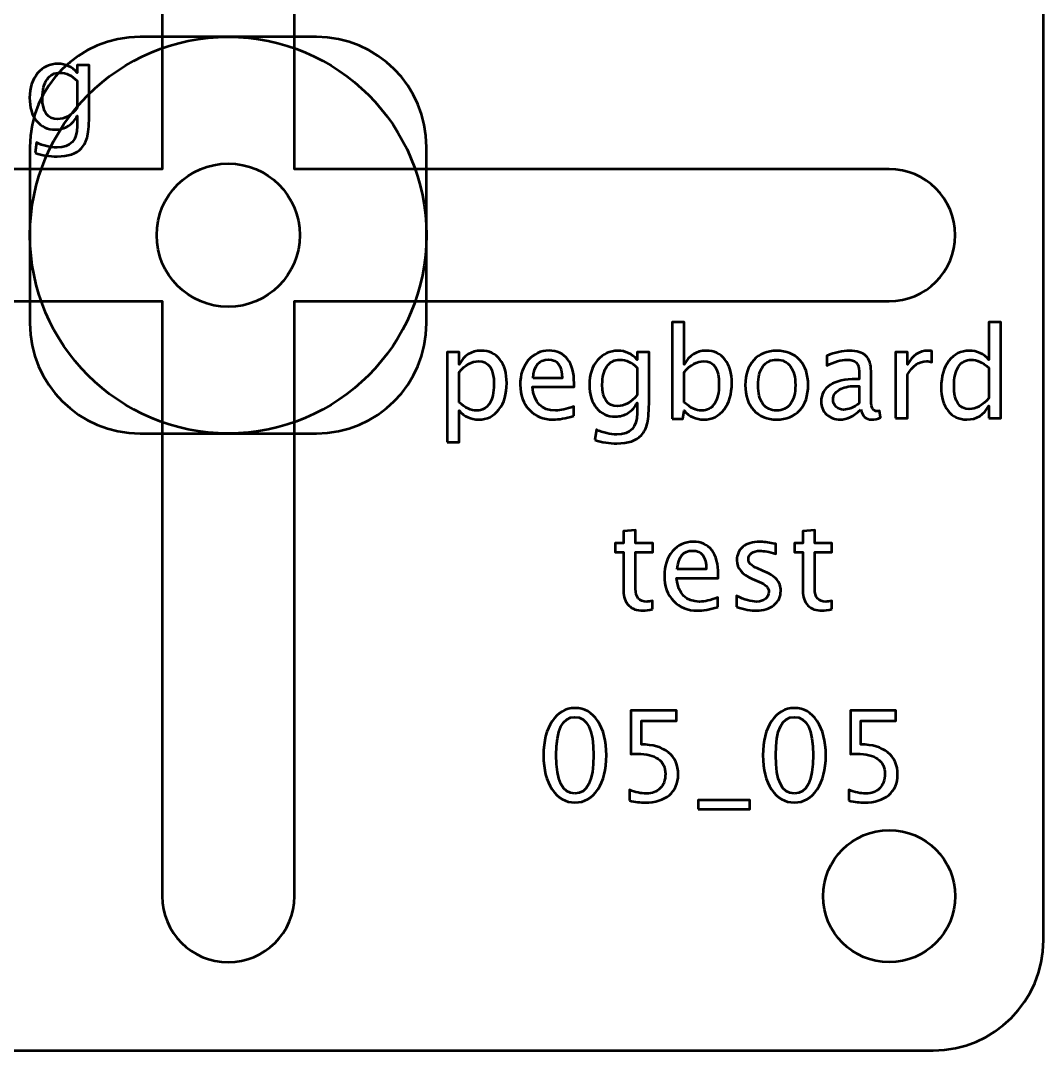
# Model space of a CAD drawing. Header units: centimetres. Extents: x -142 to 94, y -75 to 149.
# Drawn here: x -0.943 to 3.7, y 75.8 to 80.474 of the extents above; entities that cross this region are included whole.
import ezdxf

# ---------------------------------------------------------------- set-up
doc = ezdxf.new("R2010")
doc.units = ezdxf.units.CM
doc.header["$MEASUREMENT"] = 0
doc.layers.add('Layer 1', color=7, linetype='Continuous')

msp = doc.modelspace()

# ---------------------------------------------------------------- linework, layer by layer
at = {"layer": 'Layer 1', "color": 4, "lineweight": 53}
for centre, major_axis in [((0.00003, 79.49999), (0, 0.90001)), ((0.00003, 79.49999), (0, 0.90001)), ((0.00002, 79.5), (0, 0.325))]:
    msp.add_ellipse(centre, major_axis=major_axis, ratio=1, dxfattribs=at)
at = {"layer": 'Layer 1', "lineweight": 53}
msp.add_ellipse((3.00001, 76.49999), major_axis=(0, 0.30001), ratio=1, dxfattribs=at)
for points, knots in [([(-3.7, 76.3), (-3.7, 76.3), (-3.7, 82.7), (-3.7, 82.7), (-3.7, 82.7), (-3.7, 82.97614), (-3.47614, 83.2), (-3.2, 83.2), (-3.2, 83.2), (-3.2, 83.2), (3.2, 83.2), (3.2, 83.2), (3.2, 83.2), (3.47614, 83.2), (3.7, 82.97614), (3.7, 82.7), (3.7, 82.7), (3.7, 82.7), (3.7, 76.3), (3.7, 76.3), (3.7, 76.3), (3.7, 76.02386), (3.47614, 75.8), (3.2, 75.8), (3.2, 75.8), (3.2, 75.8), (-3.2, 75.8), (-3.2, 75.8), (-3.2, 75.8), (-3.47614, 75.8), (-3.7, 76.02386), (-3.7, 76.3)], [0, 0, 0, 0, 0.1111111, 0.1111111, 0.1111111, 0.1111111, 0.2222222, 0.2222222, 0.2222222, 0.2222222, 0.3333333, 0.3333333, 0.3333333, 0.3333333, 0.4444444, 0.4444444, 0.4444444, 0.4444444, 0.5555556, 0.5555556, 0.5555556, 0.5555556, 0.6666667, 0.6666667, 0.6666667, 0.6666667, 0.7777778, 0.7777778, 0.7777778, 0.7777778, 1, 1, 1, 1]), ([(-0.3, 76.5), (-0.3, 76.5), (-0.3, 79.2), (-0.3, 79.2), (-0.3, 79.2), (-0.3, 79.2), (-3, 79.2), (-3, 79.2), (-3, 79.2), (-3.16569, 79.2), (-3.3, 79.33431), (-3.3, 79.5), (-3.3, 79.5), (-3.3, 79.66569), (-3.16569, 79.8), (-3, 79.8), (-3, 79.8), (-3, 79.8), (-0.3, 79.8), (-0.3, 79.8), (-0.3, 79.8), (-0.3, 79.8), (-0.3, 82.5), (-0.3, 82.5), (-0.3, 82.5), (-0.3, 82.66569), (-0.16569, 82.8), (0, 82.8), (0, 82.8), (0.16569, 82.8), (0.3, 82.66569), (0.3, 82.5), (0.3, 82.5), (0.3, 82.5), (0.3, 79.8), (0.3, 79.8), (0.3, 79.8), (0.3, 79.8), (3, 79.8), (3, 79.8), (3, 79.8), (3.16569, 79.8), (3.3, 79.66569), (3.3, 79.5), (3.3, 79.5), (3.3, 79.33431), (3.16569, 79.2), (3, 79.2), (3, 79.2), (3, 79.2), (0.3, 79.2), (0.3, 79.2), (0.3, 79.2), (0.3, 79.2), (0.3, 76.5), (0.3, 76.5), (0.3, 76.5), (0.3, 76.33431), (0.16569, 76.2), (0, 76.2), (0, 76.2), (-0.16569, 76.2), (-0.3, 76.33431), (-0.3, 76.5)], [0, 0, 0, 0, 0.0588235, 0.0588235, 0.0588235, 0.0588235, 0.1176471, 0.1176471, 0.1176471, 0.1176471, 0.1764706, 0.1764706, 0.1764706, 0.1764706, 0.2352941, 0.2352941, 0.2352941, 0.2352941, 0.2941176, 0.2941176, 0.2941176, 0.2941176, 0.3529412, 0.3529412, 0.3529412, 0.3529412, 0.4117647, 0.4117647, 0.4117647, 0.4117647, 0.4705882, 0.4705882, 0.4705882, 0.4705882, 0.5294118, 0.5294118, 0.5294118, 0.5294118, 0.5882353, 0.5882353, 0.5882353, 0.5882353, 0.6470588, 0.6470588, 0.6470588, 0.6470588, 0.7058824, 0.7058824, 0.7058824, 0.7058824, 0.7647059, 0.7647059, 0.7647059, 0.7647059, 0.8235294, 0.8235294, 0.8235294, 0.8235294, 0.8823529, 0.8823529, 0.8823529, 0.8823529, 1, 1, 1, 1]), ([(-0.9, 79.1), (-0.9, 79.1), (-0.9, 79.9), (-0.9, 79.9), (-0.9, 79.9), (-0.9, 80.17614), (-0.67614, 80.4), (-0.4, 80.4), (-0.4, 80.4), (-0.4, 80.4), (0.4, 80.4), (0.4, 80.4), (0.4, 80.4), (0.67614, 80.4), (0.9, 80.17614), (0.9, 79.9), (0.9, 79.9), (0.9, 79.9), (0.9, 79.1), (0.9, 79.1), (0.9, 79.1), (0.9, 78.82386), (0.67614, 78.6), (0.4, 78.6), (0.4, 78.6), (0.4, 78.6), (-0.4, 78.6), (-0.4, 78.6), (-0.4, 78.6), (-0.67614, 78.6), (-0.9, 78.82386), (-0.9, 79.1)], [0, 0, 0, 0, 0.1111111, 0.1111111, 0.1111111, 0.1111111, 0.2222222, 0.2222222, 0.2222222, 0.2222222, 0.3333333, 0.3333333, 0.3333333, 0.3333333, 0.4444444, 0.4444444, 0.4444444, 0.4444444, 0.5555556, 0.5555556, 0.5555556, 0.5555556, 0.6666667, 0.6666667, 0.6666667, 0.6666667, 0.7777778, 0.7777778, 0.7777778, 0.7777778, 1, 1, 1, 1])]:
    msp.add_open_spline(points, degree=3, knots=knots, dxfattribs=at)
at = {"layer": 'Layer 1', "color": 5, "lineweight": 53}
for points, knots in [([(-0.87699, 79.87329), (-0.87699, 79.87329), (-0.8706, 79.92014), (-0.8706, 79.92014), (-0.8706, 79.92014), (-0.83918, 79.90546), (-0.80804, 79.89812), (-0.77728, 79.89812), (-0.77728, 79.89812), (-0.71622, 79.89812), (-0.68565, 79.93049), (-0.68565, 79.99511), (-0.68565, 79.99511), (-0.68565, 79.99511), (-0.68565, 80.04215), (-0.68565, 80.04215), (-0.68565, 80.04215), (-0.69506, 80.0223), (-0.70842, 80.00697), (-0.72582, 79.99596), (-0.72582, 79.99596), (-0.74322, 79.98495), (-0.7626, 79.9794), (-0.78396, 79.9794), (-0.78396, 79.9794), (-0.82017, 79.9794), (-0.84887, 79.99239), (-0.87003, 80.01835), (-0.87003, 80.01835), (-0.8912, 80.04431), (-0.90183, 80.0795), (-0.90183, 80.1239), (-0.90183, 80.1239), (-0.90183, 80.16934), (-0.88979, 80.2064), (-0.86571, 80.23509), (-0.86571, 80.23509), (-0.84153, 80.26369), (-0.81039, 80.27799), (-0.7721, 80.27799), (-0.7721, 80.27799), (-0.73861, 80.27799), (-0.70973, 80.26445), (-0.68565, 80.23726), (-0.68565, 80.23726), (-0.68565, 80.23726), (-0.68565, 80.27178), (-0.68565, 80.27178), (-0.68565, 80.27178), (-0.68565, 80.27178), (-0.63146, 80.27178), (-0.63146, 80.27178), (-0.63146, 80.27178), (-0.63146, 80.27178), (-0.63146, 80.05429), (-0.63146, 80.05429), (-0.63146, 80.05429), (-0.63146, 80.00753), (-0.63391, 79.97291), (-0.6388, 79.95043), (-0.6388, 79.95043), (-0.6436, 79.92795), (-0.65282, 79.90951), (-0.66618, 79.89521), (-0.66618, 79.89521), (-0.68988, 79.87009), (-0.72695, 79.85748), (-0.77728, 79.85748), (-0.77728, 79.85748), (-0.8118, 79.85748), (-0.84501, 79.86275), (-0.87699, 79.87329)], [0, 0, 0, 0, 0.0526316, 0.0526316, 0.0526316, 0.0526316, 0.1052632, 0.1052632, 0.1052632, 0.1052632, 0.1578947, 0.1578947, 0.1578947, 0.1578947, 0.2105263, 0.2105263, 0.2105263, 0.2105263, 0.2631579, 0.2631579, 0.2631579, 0.2631579, 0.3157895, 0.3157895, 0.3157895, 0.3157895, 0.3684211, 0.3684211, 0.3684211, 0.3684211, 0.4210526, 0.4210526, 0.4210526, 0.4210526, 0.4736842, 0.4736842, 0.4736842, 0.4736842, 0.5263158, 0.5263158, 0.5263158, 0.5263158, 0.5789474, 0.5789474, 0.5789474, 0.5789474, 0.6315789, 0.6315789, 0.6315789, 0.6315789, 0.6842105, 0.6842105, 0.6842105, 0.6842105, 0.7368421, 0.7368421, 0.7368421, 0.7368421, 0.7894737, 0.7894737, 0.7894737, 0.7894737, 0.8421053, 0.8421053, 0.8421053, 0.8421053, 0.8947368, 0.8947368, 0.8947368, 0.8947368, 1, 1, 1, 1]), ([(-0.68565, 80.07611), (-0.68565, 80.07611), (-0.68565, 80.20019), (-0.68565, 80.20019), (-0.68565, 80.20019), (-0.70954, 80.22493), (-0.7356, 80.23735), (-0.76373, 80.23735), (-0.76373, 80.23735), (-0.78875, 80.23735), (-0.80832, 80.22738), (-0.82243, 80.20734), (-0.82243, 80.20734), (-0.83664, 80.1874), (-0.84369, 80.15965), (-0.84369, 80.12428), (-0.84369, 80.12428), (-0.84369, 80.05927), (-0.82064, 80.02682), (-0.77445, 80.02682), (-0.77445, 80.02682), (-0.74303, 80.02682), (-0.7134, 80.04328), (-0.68565, 80.07611)], [0, 0, 0, 0, 0.1428571, 0.1428571, 0.1428571, 0.1428571, 0.2857143, 0.2857143, 0.2857143, 0.2857143, 0.4285714, 0.4285714, 0.4285714, 0.4285714, 0.5714286, 0.5714286, 0.5714286, 0.5714286, 0.7142857, 0.7142857, 0.7142857, 0.7142857, 1, 1, 1, 1]), ([(2.0152, 78.66669), (2.0152, 78.66669), (2.0152, 79.10526), (2.0152, 79.10526), (2.0152, 79.10526), (2.0152, 79.10526), (2.06938, 79.10526), (2.06938, 79.10526), (2.06938, 79.10526), (2.06938, 79.10526), (2.06938, 78.9127), (2.06938, 78.9127), (2.06938, 78.9127), (2.09158, 78.95456), (2.12498, 78.97544), (2.16948, 78.97544), (2.16948, 78.97544), (2.20551, 78.97544), (2.23382, 78.96237), (2.25452, 78.93612), (2.25452, 78.93612), (2.27521, 78.90987), (2.28556, 78.87403), (2.28556, 78.82859), (2.28556, 78.82859), (2.28556, 78.77911), (2.2738, 78.73913), (2.25038, 78.70884), (2.25038, 78.70884), (2.22696, 78.67845), (2.1961, 78.66331), (2.15791, 78.66331), (2.15791, 78.66331), (2.12244, 78.66331), (2.0929, 78.67685), (2.06938, 78.70404), (2.06938, 78.70404), (2.06938, 78.70404), (2.0628, 78.66669), (2.0628, 78.66669), (2.0628, 78.66669), (2.0628, 78.66669), (2.0152, 78.66669), (2.0152, 78.66669)], [0, 0, 0, 0, 0.0833333, 0.0833333, 0.0833333, 0.0833333, 0.1666667, 0.1666667, 0.1666667, 0.1666667, 0.25, 0.25, 0.25, 0.25, 0.3333333, 0.3333333, 0.3333333, 0.3333333, 0.4166667, 0.4166667, 0.4166667, 0.4166667, 0.5, 0.5, 0.5, 0.5, 0.5833333, 0.5833333, 0.5833333, 0.5833333, 0.6666667, 0.6666667, 0.6666667, 0.6666667, 0.75, 0.75, 0.75, 0.75, 0.8333333, 0.8333333, 0.8333333, 0.8333333, 1, 1, 1, 1]), ([(3.45225, 78.67008), (3.45225, 78.67008), (3.45225, 78.72624), (3.45225, 78.72624), (3.45225, 78.72624), (3.43014, 78.68429), (3.39684, 78.66331), (3.35234, 78.66331), (3.35234, 78.66331), (3.31622, 78.66331), (3.28781, 78.67638), (3.26711, 78.70263), (3.26711, 78.70263), (3.24642, 78.72888), (3.23607, 78.76472), (3.23607, 78.81016), (3.23607, 78.81016), (3.23607, 78.85983), (3.24783, 78.89981), (3.27125, 78.9301), (3.27125, 78.9301), (3.29477, 78.9603), (3.32563, 78.97544), (3.36392, 78.97544), (3.36392, 78.97544), (3.39938, 78.97544), (3.42892, 78.9619), (3.45225, 78.93471), (3.45225, 78.93471), (3.45225, 78.93471), (3.45225, 79.10526), (3.45225, 79.10526), (3.45225, 79.10526), (3.45225, 79.10526), (3.50644, 79.10526), (3.50644, 79.10526), (3.50644, 79.10526), (3.50644, 79.10526), (3.50644, 78.67008), (3.50644, 78.67008), (3.50644, 78.67008), (3.50644, 78.67008), (3.45225, 78.67008), (3.45225, 78.67008)], [0, 0, 0, 0, 0.0833333, 0.0833333, 0.0833333, 0.0833333, 0.1666667, 0.1666667, 0.1666667, 0.1666667, 0.25, 0.25, 0.25, 0.25, 0.3333333, 0.3333333, 0.3333333, 0.3333333, 0.4166667, 0.4166667, 0.4166667, 0.4166667, 0.5, 0.5, 0.5, 0.5, 0.5833333, 0.5833333, 0.5833333, 0.5833333, 0.6666667, 0.6666667, 0.6666667, 0.6666667, 0.75, 0.75, 0.75, 0.75, 0.8333333, 0.8333333, 0.8333333, 0.8333333, 1, 1, 1, 1]), ([(0.99356, 78.56114), (0.99356, 78.56114), (0.99356, 78.96923), (0.99356, 78.96923), (0.99356, 78.96923), (0.99356, 78.96923), (1.04774, 78.96923), (1.04774, 78.96923), (1.04774, 78.96923), (1.04774, 78.96923), (1.04774, 78.9127), (1.04774, 78.9127), (1.04774, 78.9127), (1.06994, 78.95456), (1.10334, 78.97544), (1.14784, 78.97544), (1.14784, 78.97544), (1.18387, 78.97544), (1.21218, 78.96237), (1.23288, 78.93612), (1.23288, 78.93612), (1.25357, 78.90987), (1.26392, 78.87403), (1.26392, 78.82859), (1.26392, 78.82859), (1.26392, 78.77911), (1.25216, 78.73913), (1.22874, 78.70884), (1.22874, 78.70884), (1.20532, 78.67845), (1.17446, 78.66331), (1.13627, 78.66331), (1.13627, 78.66331), (1.1008, 78.66331), (1.07126, 78.67685), (1.04774, 78.70404), (1.04774, 78.70404), (1.04774, 78.70404), (1.04774, 78.56114), (1.04774, 78.56114), (1.04774, 78.56114), (1.04774, 78.56114), (0.99356, 78.56114), (0.99356, 78.56114)], [0, 0, 0, 0, 0.0833333, 0.0833333, 0.0833333, 0.0833333, 0.1666667, 0.1666667, 0.1666667, 0.1666667, 0.25, 0.25, 0.25, 0.25, 0.3333333, 0.3333333, 0.3333333, 0.3333333, 0.4166667, 0.4166667, 0.4166667, 0.4166667, 0.5, 0.5, 0.5, 0.5, 0.5833333, 0.5833333, 0.5833333, 0.5833333, 0.6666667, 0.6666667, 0.6666667, 0.6666667, 0.75, 0.75, 0.75, 0.75, 0.8333333, 0.8333333, 0.8333333, 0.8333333, 1, 1, 1, 1]), ([(1.56834, 78.67968), (1.53194, 78.66876), (1.5008, 78.66331), (1.47483, 78.66331), (1.47483, 78.66331), (1.43053, 78.66331), (1.3945, 78.67798), (1.36674, 78.70724), (1.36674, 78.70724), (1.33899, 78.7365), (1.32507, 78.77441), (1.32507, 78.82107), (1.32507, 78.82107), (1.32507, 78.86632), (1.3373, 78.90348), (1.36185, 78.93254), (1.36185, 78.93254), (1.38641, 78.96152), (1.41783, 78.97601), (1.45611, 78.97601), (1.45611, 78.97601), (1.49233, 78.97601), (1.52037, 78.96312), (1.54012, 78.93734), (1.54012, 78.93734), (1.55988, 78.91157), (1.56975, 78.87507), (1.56975, 78.82775), (1.56975, 78.82775), (1.56975, 78.82775), (1.56947, 78.81119), (1.56947, 78.81119), (1.56947, 78.81119), (1.56947, 78.81119), (1.38038, 78.81119), (1.38038, 78.81119), (1.38038, 78.81119), (1.38829, 78.73969), (1.42319, 78.70395), (1.48499, 78.70395), (1.48499, 78.70395), (1.50767, 78.70395), (1.53542, 78.71034), (1.56834, 78.72314), (1.56834, 78.72314), (1.56834, 78.72314), (1.56834, 78.67968), (1.56834, 78.67968)], [0, 0, 0, 0, 0.0769231, 0.0769231, 0.0769231, 0.0769231, 0.1538462, 0.1538462, 0.1538462, 0.1538462, 0.2307692, 0.2307692, 0.2307692, 0.2307692, 0.3076923, 0.3076923, 0.3076923, 0.3076923, 0.3846154, 0.3846154, 0.3846154, 0.3846154, 0.4615385, 0.4615385, 0.4615385, 0.4615385, 0.5384615, 0.5384615, 0.5384615, 0.5384615, 0.6153846, 0.6153846, 0.6153846, 0.6153846, 0.6923077, 0.6923077, 0.6923077, 0.6923077, 0.7692308, 0.7692308, 0.7692308, 0.7692308, 0.8461538, 0.8461538, 0.8461538, 0.8461538, 1, 1, 1, 1]), ([(1.6644, 78.57074), (1.6644, 78.57074), (1.67079, 78.61759), (1.67079, 78.61759), (1.67079, 78.61759), (1.70221, 78.60291), (1.73335, 78.59557), (1.76411, 78.59557), (1.76411, 78.59557), (1.82517, 78.59557), (1.85574, 78.62794), (1.85574, 78.69256), (1.85574, 78.69256), (1.85574, 78.69256), (1.85574, 78.7396), (1.85574, 78.7396), (1.85574, 78.7396), (1.84633, 78.71975), (1.83297, 78.70442), (1.81557, 78.69341), (1.81557, 78.69341), (1.79817, 78.6824), (1.77879, 78.67685), (1.75743, 78.67685), (1.75743, 78.67685), (1.72122, 78.67685), (1.69252, 78.68984), (1.67136, 78.7158), (1.67136, 78.7158), (1.65019, 78.74176), (1.63956, 78.77695), (1.63956, 78.82135), (1.63956, 78.82135), (1.63956, 78.86679), (1.6516, 78.90385), (1.67568, 78.93254), (1.67568, 78.93254), (1.69986, 78.96114), (1.731, 78.97544), (1.76929, 78.97544), (1.76929, 78.97544), (1.80278, 78.97544), (1.83166, 78.9619), (1.85574, 78.93471), (1.85574, 78.93471), (1.85574, 78.93471), (1.85574, 78.96923), (1.85574, 78.96923), (1.85574, 78.96923), (1.85574, 78.96923), (1.90993, 78.96923), (1.90993, 78.96923), (1.90993, 78.96923), (1.90993, 78.96923), (1.90993, 78.75174), (1.90993, 78.75174), (1.90993, 78.75174), (1.90993, 78.70498), (1.90748, 78.67036), (1.90259, 78.64788), (1.90259, 78.64788), (1.89779, 78.6254), (1.88857, 78.60696), (1.87521, 78.59266), (1.87521, 78.59266), (1.85151, 78.56754), (1.81444, 78.55493), (1.76411, 78.55493), (1.76411, 78.55493), (1.72959, 78.55493), (1.69638, 78.5602), (1.6644, 78.57074)], [0, 0, 0, 0, 0.0526316, 0.0526316, 0.0526316, 0.0526316, 0.1052632, 0.1052632, 0.1052632, 0.1052632, 0.1578947, 0.1578947, 0.1578947, 0.1578947, 0.2105263, 0.2105263, 0.2105263, 0.2105263, 0.2631579, 0.2631579, 0.2631579, 0.2631579, 0.3157895, 0.3157895, 0.3157895, 0.3157895, 0.3684211, 0.3684211, 0.3684211, 0.3684211, 0.4210526, 0.4210526, 0.4210526, 0.4210526, 0.4736842, 0.4736842, 0.4736842, 0.4736842, 0.5263158, 0.5263158, 0.5263158, 0.5263158, 0.5789474, 0.5789474, 0.5789474, 0.5789474, 0.6315789, 0.6315789, 0.6315789, 0.6315789, 0.6842105, 0.6842105, 0.6842105, 0.6842105, 0.7368421, 0.7368421, 0.7368421, 0.7368421, 0.7894737, 0.7894737, 0.7894737, 0.7894737, 0.8421053, 0.8421053, 0.8421053, 0.8421053, 0.8947368, 0.8947368, 0.8947368, 0.8947368, 1, 1, 1, 1]), ([(2.48951, 78.66331), (2.44558, 78.66331), (2.41077, 78.67732), (2.38519, 78.70536), (2.38519, 78.70536), (2.3595, 78.73339), (2.34671, 78.77149), (2.34671, 78.81956), (2.34671, 78.81956), (2.34671, 78.86754), (2.3595, 78.90555), (2.38519, 78.93349), (2.38519, 78.93349), (2.41077, 78.96143), (2.44558, 78.97544), (2.48951, 78.97544), (2.48951, 78.97544), (2.53345, 78.97544), (2.56825, 78.96143), (2.59384, 78.93349), (2.59384, 78.93349), (2.61952, 78.90555), (2.63232, 78.86754), (2.63232, 78.81956), (2.63232, 78.81956), (2.63232, 78.77149), (2.61952, 78.73339), (2.59384, 78.70536), (2.59384, 78.70536), (2.56825, 78.67732), (2.53345, 78.66331), (2.48951, 78.66331)], [0, 0, 0, 0, 0.1111111, 0.1111111, 0.1111111, 0.1111111, 0.2222222, 0.2222222, 0.2222222, 0.2222222, 0.3333333, 0.3333333, 0.3333333, 0.3333333, 0.4444444, 0.4444444, 0.4444444, 0.4444444, 0.5555556, 0.5555556, 0.5555556, 0.5555556, 0.6666667, 0.6666667, 0.6666667, 0.6666667, 0.7777778, 0.7777778, 0.7777778, 0.7777778, 1, 1, 1, 1]), ([(2.87135, 78.70818), (2.8388, 78.67826), (2.80748, 78.66331), (2.77737, 78.66331), (2.77737, 78.66331), (2.75263, 78.66331), (2.73203, 78.67102), (2.71576, 78.68654), (2.71576, 78.68654), (2.69939, 78.70206), (2.6912, 78.72163), (2.6912, 78.74524), (2.6912, 78.74524), (2.6912, 78.77789), (2.70494, 78.80301), (2.73241, 78.8205), (2.73241, 78.8205), (2.75988, 78.838), (2.79929, 78.84675), (2.85066, 78.84675), (2.85066, 78.84675), (2.85066, 78.84675), (2.86336, 78.84675), (2.86336, 78.84675), (2.86336, 78.84675), (2.86336, 78.84675), (2.86336, 78.88278), (2.86336, 78.88278), (2.86336, 78.88278), (2.86336, 78.91749), (2.84529, 78.9348), (2.80908, 78.9348), (2.80908, 78.9348), (2.78104, 78.9348), (2.75037, 78.92596), (2.71717, 78.90827), (2.71717, 78.90827), (2.71717, 78.90827), (2.71717, 78.95286), (2.71717, 78.95286), (2.71717, 78.95286), (2.75367, 78.96792), (2.7881, 78.97544), (2.82036, 78.97544), (2.82036, 78.97544), (2.85357, 78.97544), (2.87813, 78.96792), (2.89384, 78.95277), (2.89384, 78.95277), (2.90964, 78.93762), (2.91754, 78.91429), (2.91754, 78.88278), (2.91754, 78.88278), (2.91754, 78.88278), (2.91754, 78.7476), (2.91754, 78.7476), (2.91754, 78.7476), (2.91754, 78.71665), (2.92704, 78.70112), (2.94614, 78.70112), (2.94614, 78.70112), (2.94849, 78.70112), (2.95197, 78.7015), (2.95658, 78.70225), (2.95658, 78.70225), (2.95658, 78.70225), (2.96044, 78.67215), (2.96044, 78.67215), (2.96044, 78.67215), (2.94812, 78.66622), (2.93457, 78.66331), (2.91971, 78.66331), (2.91971, 78.66331), (2.8944, 78.66331), (2.87831, 78.67826), (2.87135, 78.70818)], [0, 0, 0, 0, 0.05, 0.05, 0.05, 0.05, 0.1, 0.1, 0.1, 0.1, 0.15, 0.15, 0.15, 0.15, 0.2, 0.2, 0.2, 0.2, 0.25, 0.25, 0.25, 0.25, 0.3, 0.3, 0.3, 0.3, 0.35, 0.35, 0.35, 0.35, 0.4, 0.4, 0.4, 0.4, 0.45, 0.45, 0.45, 0.45, 0.5, 0.5, 0.5, 0.5, 0.55, 0.55, 0.55, 0.55, 0.6, 0.6, 0.6, 0.6, 0.65, 0.65, 0.65, 0.65, 0.7, 0.7, 0.7, 0.7, 0.75, 0.75, 0.75, 0.75, 0.8, 0.8, 0.8, 0.8, 0.85, 0.85, 0.85, 0.85, 0.9, 0.9, 0.9, 0.9, 1, 1, 1, 1]), ([(3.02883, 78.67008), (3.02883, 78.67008), (3.02883, 78.96923), (3.02883, 78.96923), (3.02883, 78.96923), (3.02883, 78.96923), (3.08301, 78.96923), (3.08301, 78.96923), (3.08301, 78.96923), (3.08301, 78.96923), (3.08301, 78.9127), (3.08301, 78.9127), (3.08301, 78.9127), (3.10456, 78.95456), (3.13579, 78.97544), (3.1768, 78.97544), (3.1768, 78.97544), (3.18235, 78.97544), (3.18819, 78.97497), (3.19421, 78.97403), (3.19421, 78.97403), (3.19421, 78.97403), (3.19421, 78.92333), (3.19421, 78.92333), (3.19421, 78.92333), (3.1848, 78.92643), (3.17652, 78.92803), (3.16937, 78.92803), (3.16937, 78.92803), (3.13494, 78.92803), (3.10615, 78.90771), (3.08301, 78.86698), (3.08301, 78.86698), (3.08301, 78.86698), (3.08301, 78.67008), (3.08301, 78.67008), (3.08301, 78.67008), (3.08301, 78.67008), (3.02883, 78.67008), (3.02883, 78.67008)], [0, 0, 0, 0, 0.0909091, 0.0909091, 0.0909091, 0.0909091, 0.1818182, 0.1818182, 0.1818182, 0.1818182, 0.2727273, 0.2727273, 0.2727273, 0.2727273, 0.3636364, 0.3636364, 0.3636364, 0.3636364, 0.4545455, 0.4545455, 0.4545455, 0.4545455, 0.5454545, 0.5454545, 0.5454545, 0.5454545, 0.6363636, 0.6363636, 0.6363636, 0.6363636, 0.7272727, 0.7272727, 0.7272727, 0.7272727, 0.8181818, 0.8181818, 0.8181818, 0.8181818, 1, 1, 1, 1]), ([(1.04774, 78.74139), (1.07568, 78.71646), (1.10231, 78.70395), (1.12761, 78.70395), (1.12761, 78.70395), (1.15254, 78.70395), (1.17183, 78.71439), (1.18537, 78.73518), (1.18537, 78.73518), (1.19901, 78.75597), (1.20579, 78.78523), (1.20579, 78.82304), (1.20579, 78.82304), (1.20579, 78.89303), (1.18264, 78.92803), (1.13636, 78.92803), (1.13636, 78.92803), (1.10607, 78.92803), (1.07653, 78.91166), (1.04774, 78.87883), (1.04774, 78.87883), (1.04774, 78.87883), (1.04774, 78.74139), (1.04774, 78.74139)], [0, 0, 0, 0, 0.1428571, 0.1428571, 0.1428571, 0.1428571, 0.2857143, 0.2857143, 0.2857143, 0.2857143, 0.4285714, 0.4285714, 0.4285714, 0.4285714, 0.5714286, 0.5714286, 0.5714286, 0.5714286, 0.7142857, 0.7142857, 0.7142857, 0.7142857, 1, 1, 1, 1]), ([(1.38321, 78.85183), (1.38321, 78.85183), (1.51529, 78.85183), (1.51529, 78.85183), (1.51529, 78.85183), (1.51529, 78.90752), (1.4945, 78.93537), (1.45301, 78.93537), (1.45301, 78.93537), (1.41124, 78.93537), (1.388, 78.90752), (1.38321, 78.85183)], [0, 0, 0, 0, 0.25, 0.25, 0.25, 0.25, 0.5, 0.5, 0.5, 0.5, 1, 1, 1, 1]), ([(1.85574, 78.77356), (1.85574, 78.77356), (1.85574, 78.89764), (1.85574, 78.89764), (1.85574, 78.89764), (1.83185, 78.92238), (1.80579, 78.9348), (1.77766, 78.9348), (1.77766, 78.9348), (1.75264, 78.9348), (1.73307, 78.92483), (1.71896, 78.90479), (1.71896, 78.90479), (1.70475, 78.88485), (1.6977, 78.8571), (1.6977, 78.82173), (1.6977, 78.82173), (1.6977, 78.75672), (1.72075, 78.72427), (1.76694, 78.72427), (1.76694, 78.72427), (1.79836, 78.72427), (1.82799, 78.74073), (1.85574, 78.77356)], [0, 0, 0, 0, 0.1428571, 0.1428571, 0.1428571, 0.1428571, 0.2857143, 0.2857143, 0.2857143, 0.2857143, 0.4285714, 0.4285714, 0.4285714, 0.4285714, 0.5714286, 0.5714286, 0.5714286, 0.5714286, 0.7142857, 0.7142857, 0.7142857, 0.7142857, 1, 1, 1, 1]), ([(2.06938, 78.74139), (2.09732, 78.71646), (2.12395, 78.70395), (2.14925, 78.70395), (2.14925, 78.70395), (2.17418, 78.70395), (2.19347, 78.71439), (2.20701, 78.73518), (2.20701, 78.73518), (2.22065, 78.75597), (2.22743, 78.78523), (2.22743, 78.82304), (2.22743, 78.82304), (2.22743, 78.89303), (2.20428, 78.92803), (2.158, 78.92803), (2.158, 78.92803), (2.12771, 78.92803), (2.09817, 78.91166), (2.06938, 78.87883), (2.06938, 78.87883), (2.06938, 78.87883), (2.06938, 78.74139), (2.06938, 78.74139)], [0, 0, 0, 0, 0.1428571, 0.1428571, 0.1428571, 0.1428571, 0.2857143, 0.2857143, 0.2857143, 0.2857143, 0.4285714, 0.4285714, 0.4285714, 0.4285714, 0.5714286, 0.5714286, 0.5714286, 0.5714286, 0.7142857, 0.7142857, 0.7142857, 0.7142857, 1, 1, 1, 1]), ([(2.48942, 78.70395), (2.51623, 78.70395), (2.53711, 78.71401), (2.55198, 78.73424), (2.55198, 78.73424), (2.56675, 78.75437), (2.57418, 78.78287), (2.57418, 78.81956), (2.57418, 78.81956), (2.57418, 78.85616), (2.56675, 78.88457), (2.55198, 78.9047), (2.55198, 78.9047), (2.53711, 78.92474), (2.51623, 78.9348), (2.48942, 78.9348), (2.48942, 78.9348), (2.46251, 78.9348), (2.44163, 78.92474), (2.42695, 78.9047), (2.42695, 78.9047), (2.41218, 78.88457), (2.40485, 78.85616), (2.40485, 78.81956), (2.40485, 78.81956), (2.40485, 78.78287), (2.41218, 78.75437), (2.42695, 78.73424), (2.42695, 78.73424), (2.44163, 78.71401), (2.46251, 78.70395), (2.48942, 78.70395)], [0, 0, 0, 0, 0.1111111, 0.1111111, 0.1111111, 0.1111111, 0.2222222, 0.2222222, 0.2222222, 0.2222222, 0.3333333, 0.3333333, 0.3333333, 0.3333333, 0.4444444, 0.4444444, 0.4444444, 0.4444444, 0.5555556, 0.5555556, 0.5555556, 0.5555556, 0.6666667, 0.6666667, 0.6666667, 0.6666667, 0.7777778, 0.7777778, 0.7777778, 0.7777778, 1, 1, 1, 1]), ([(3.45225, 78.89764), (3.42412, 78.92238), (3.3975, 78.9348), (3.37229, 78.9348), (3.37229, 78.9348), (3.34745, 78.9348), (3.32826, 78.92445), (3.31462, 78.90366), (3.31462, 78.90366), (3.30098, 78.88297), (3.29421, 78.85362), (3.29421, 78.81561), (3.29421, 78.81561), (3.29421, 78.74571), (3.31735, 78.71072), (3.36373, 78.71072), (3.36373, 78.71072), (3.39383, 78.71072), (3.42337, 78.72718), (3.45225, 78.76001), (3.45225, 78.76001), (3.45225, 78.76001), (3.45225, 78.89764), (3.45225, 78.89764)], [0, 0, 0, 0, 0.1428571, 0.1428571, 0.1428571, 0.1428571, 0.2857143, 0.2857143, 0.2857143, 0.2857143, 0.4285714, 0.4285714, 0.4285714, 0.4285714, 0.5714286, 0.5714286, 0.5714286, 0.5714286, 0.7142857, 0.7142857, 0.7142857, 0.7142857, 1, 1, 1, 1]), ([(2.86336, 78.73772), (2.86336, 78.73772), (2.86336, 78.81458), (2.86336, 78.81458), (2.86336, 78.81458), (2.86336, 78.81458), (2.84595, 78.81514), (2.84595, 78.81514), (2.84595, 78.81514), (2.81585, 78.81514), (2.79158, 78.80959), (2.77305, 78.79849), (2.77305, 78.79849), (2.75461, 78.7873), (2.74539, 78.77253), (2.74539, 78.75409), (2.74539, 78.75409), (2.74539, 78.7412), (2.75, 78.73029), (2.75912, 78.72135), (2.75912, 78.72135), (2.76834, 78.71241), (2.77954, 78.7079), (2.7928, 78.7079), (2.7928, 78.7079), (2.81538, 78.7079), (2.8389, 78.71787), (2.86336, 78.73772)], [0, 0, 0, 0, 0.125, 0.125, 0.125, 0.125, 0.25, 0.25, 0.25, 0.25, 0.375, 0.375, 0.375, 0.375, 0.5, 0.5, 0.5, 0.5, 0.625, 0.625, 0.625, 0.625, 0.75, 0.75, 0.75, 0.75, 1, 1, 1, 1]), ([(1.92582, 77.80282), (1.90907, 77.79821), (1.89449, 77.79596), (1.88217, 77.79596), (1.88217, 77.79596), (1.85451, 77.79596), (1.83297, 77.80386), (1.81754, 77.81966), (1.81754, 77.81966), (1.80202, 77.83547), (1.7943, 77.85739), (1.7943, 77.88551), (1.7943, 77.88551), (1.7943, 77.88551), (1.7943, 78.06124), (1.7943, 78.06124), (1.7943, 78.06124), (1.7943, 78.06124), (1.75686, 78.06124), (1.75686, 78.06124), (1.75686, 78.06124), (1.75686, 78.06124), (1.75686, 78.10188), (1.75686, 78.10188), (1.75686, 78.10188), (1.75686, 78.10188), (1.7943, 78.10188), (1.7943, 78.10188), (1.7943, 78.10188), (1.7943, 78.10188), (1.7943, 78.15598), (1.7943, 78.15598), (1.7943, 78.15598), (1.7943, 78.15598), (1.84849, 78.16115), (1.84849, 78.16115), (1.84849, 78.16115), (1.84849, 78.16115), (1.84849, 78.10188), (1.84849, 78.10188), (1.84849, 78.10188), (1.84849, 78.10188), (1.92695, 78.10188), (1.92695, 78.10188), (1.92695, 78.10188), (1.92695, 78.10188), (1.92695, 78.06124), (1.92695, 78.06124), (1.92695, 78.06124), (1.92695, 78.06124), (1.84849, 78.06124), (1.84849, 78.06124), (1.84849, 78.06124), (1.84849, 78.06124), (1.84849, 77.8953), (1.84849, 77.8953), (1.84849, 77.8953), (1.84849, 77.85616), (1.86552, 77.8366), (1.89948, 77.8366), (1.89948, 77.8366), (1.90672, 77.8366), (1.91547, 77.83782), (1.92582, 77.84017), (1.92582, 77.84017), (1.92582, 77.84017), (1.92582, 77.80282), (1.92582, 77.80282)], [0, 0, 0, 0, 0.0555556, 0.0555556, 0.0555556, 0.0555556, 0.1111111, 0.1111111, 0.1111111, 0.1111111, 0.1666667, 0.1666667, 0.1666667, 0.1666667, 0.2222222, 0.2222222, 0.2222222, 0.2222222, 0.2777778, 0.2777778, 0.2777778, 0.2777778, 0.3333333, 0.3333333, 0.3333333, 0.3333333, 0.3888889, 0.3888889, 0.3888889, 0.3888889, 0.4444444, 0.4444444, 0.4444444, 0.4444444, 0.5, 0.5, 0.5, 0.5, 0.5555556, 0.5555556, 0.5555556, 0.5555556, 0.6111111, 0.6111111, 0.6111111, 0.6111111, 0.6666667, 0.6666667, 0.6666667, 0.6666667, 0.7222222, 0.7222222, 0.7222222, 0.7222222, 0.7777778, 0.7777778, 0.7777778, 0.7777778, 0.8333333, 0.8333333, 0.8333333, 0.8333333, 0.8888889, 0.8888889, 0.8888889, 0.8888889, 1, 1, 1, 1]), ([(2.73918, 77.80282), (2.72243, 77.79821), (2.70785, 77.79596), (2.69553, 77.79596), (2.69553, 77.79596), (2.66787, 77.79596), (2.64633, 77.80386), (2.6309, 77.81966), (2.6309, 77.81966), (2.61538, 77.83547), (2.60766, 77.85739), (2.60766, 77.88551), (2.60766, 77.88551), (2.60766, 77.88551), (2.60766, 78.06124), (2.60766, 78.06124), (2.60766, 78.06124), (2.60766, 78.06124), (2.57022, 78.06124), (2.57022, 78.06124), (2.57022, 78.06124), (2.57022, 78.06124), (2.57022, 78.10188), (2.57022, 78.10188), (2.57022, 78.10188), (2.57022, 78.10188), (2.60766, 78.10188), (2.60766, 78.10188), (2.60766, 78.10188), (2.60766, 78.10188), (2.60766, 78.15598), (2.60766, 78.15598), (2.60766, 78.15598), (2.60766, 78.15598), (2.66185, 78.16115), (2.66185, 78.16115), (2.66185, 78.16115), (2.66185, 78.16115), (2.66185, 78.10188), (2.66185, 78.10188), (2.66185, 78.10188), (2.66185, 78.10188), (2.74031, 78.10188), (2.74031, 78.10188), (2.74031, 78.10188), (2.74031, 78.10188), (2.74031, 78.06124), (2.74031, 78.06124), (2.74031, 78.06124), (2.74031, 78.06124), (2.66185, 78.06124), (2.66185, 78.06124), (2.66185, 78.06124), (2.66185, 78.06124), (2.66185, 77.8953), (2.66185, 77.8953), (2.66185, 77.8953), (2.66185, 77.85616), (2.67888, 77.8366), (2.71284, 77.8366), (2.71284, 77.8366), (2.72008, 77.8366), (2.72883, 77.83782), (2.73918, 77.84017), (2.73918, 77.84017), (2.73918, 77.84017), (2.73918, 77.80282), (2.73918, 77.80282)], [0, 0, 0, 0, 0.0555556, 0.0555556, 0.0555556, 0.0555556, 0.1111111, 0.1111111, 0.1111111, 0.1111111, 0.1666667, 0.1666667, 0.1666667, 0.1666667, 0.2222222, 0.2222222, 0.2222222, 0.2222222, 0.2777778, 0.2777778, 0.2777778, 0.2777778, 0.3333333, 0.3333333, 0.3333333, 0.3333333, 0.3888889, 0.3888889, 0.3888889, 0.3888889, 0.4444444, 0.4444444, 0.4444444, 0.4444444, 0.5, 0.5, 0.5, 0.5, 0.5555556, 0.5555556, 0.5555556, 0.5555556, 0.6111111, 0.6111111, 0.6111111, 0.6111111, 0.6666667, 0.6666667, 0.6666667, 0.6666667, 0.7222222, 0.7222222, 0.7222222, 0.7222222, 0.7777778, 0.7777778, 0.7777778, 0.7777778, 0.8333333, 0.8333333, 0.8333333, 0.8333333, 0.8888889, 0.8888889, 0.8888889, 0.8888889, 1, 1, 1, 1]), ([(2.22271, 77.81233), (2.18631, 77.80141), (2.15517, 77.79596), (2.1292, 77.79596), (2.1292, 77.79596), (2.0849, 77.79596), (2.04887, 77.81063), (2.02111, 77.83989), (2.02111, 77.83989), (1.99336, 77.86915), (1.97944, 77.90706), (1.97944, 77.95372), (1.97944, 77.95372), (1.97944, 77.99897), (1.99167, 78.03613), (2.01622, 78.06519), (2.01622, 78.06519), (2.04078, 78.09417), (2.0722, 78.10866), (2.11048, 78.10866), (2.11048, 78.10866), (2.1467, 78.10866), (2.17474, 78.09577), (2.19449, 78.06999), (2.19449, 78.06999), (2.21425, 78.04422), (2.22412, 78.00772), (2.22412, 77.9604), (2.22412, 77.9604), (2.22412, 77.9604), (2.22384, 77.94384), (2.22384, 77.94384), (2.22384, 77.94384), (2.22384, 77.94384), (2.03475, 77.94384), (2.03475, 77.94384), (2.03475, 77.94384), (2.04266, 77.87234), (2.07756, 77.8366), (2.13936, 77.8366), (2.13936, 77.8366), (2.16204, 77.8366), (2.18979, 77.84299), (2.22271, 77.85579), (2.22271, 77.85579), (2.22271, 77.85579), (2.22271, 77.81233), (2.22271, 77.81233)], [0, 0, 0, 0, 0.0769231, 0.0769231, 0.0769231, 0.0769231, 0.1538462, 0.1538462, 0.1538462, 0.1538462, 0.2307692, 0.2307692, 0.2307692, 0.2307692, 0.3076923, 0.3076923, 0.3076923, 0.3076923, 0.3846154, 0.3846154, 0.3846154, 0.3846154, 0.4615385, 0.4615385, 0.4615385, 0.4615385, 0.5384615, 0.5384615, 0.5384615, 0.5384615, 0.6153846, 0.6153846, 0.6153846, 0.6153846, 0.6923077, 0.6923077, 0.6923077, 0.6923077, 0.7692308, 0.7692308, 0.7692308, 0.7692308, 0.8461538, 0.8461538, 0.8461538, 0.8461538, 1, 1, 1, 1]), ([(2.30691, 77.81345), (2.30691, 77.81345), (2.30691, 77.86313), (2.30691, 77.86313), (2.30691, 77.86313), (2.34238, 77.84544), (2.37314, 77.8366), (2.39939, 77.8366), (2.39939, 77.8366), (2.415, 77.8366), (2.42798, 77.84083), (2.43824, 77.8493), (2.43824, 77.8493), (2.44849, 77.85767), (2.45367, 77.86821), (2.45367, 77.8809), (2.45367, 77.8809), (2.45367, 77.89944), (2.43927, 77.91477), (2.41049, 77.92691), (2.41049, 77.92691), (2.41049, 77.92691), (2.37878, 77.94036), (2.37878, 77.94036), (2.37878, 77.94036), (2.33203, 77.95974), (2.30861, 77.98777), (2.30861, 78.02418), (2.30861, 78.02418), (2.30861, 78.05024), (2.31782, 78.07074), (2.33626, 78.0857), (2.33626, 78.0857), (2.3547, 78.10066), (2.38001, 78.10809), (2.41209, 78.10809), (2.41209, 78.10809), (2.42874, 78.10809), (2.44943, 78.10583), (2.47399, 78.10122), (2.47399, 78.10122), (2.47399, 78.10122), (2.48527, 78.09906), (2.48527, 78.09906), (2.48527, 78.09906), (2.48527, 78.09906), (2.48527, 78.05391), (2.48527, 78.05391), (2.48527, 78.05391), (2.45508, 78.06294), (2.43099, 78.06745), (2.41303, 78.06745), (2.41303, 78.06745), (2.39722, 78.06745), (2.38471, 78.06397), (2.37521, 78.0571), (2.37521, 78.0571), (2.3658, 78.05024), (2.3611, 78.04102), (2.3611, 78.02945), (2.3611, 78.02945), (2.3611, 78.01317), (2.37427, 77.99934), (2.4007, 77.98815), (2.4007, 77.98815), (2.4007, 77.98815), (2.42676, 77.97714), (2.42676, 77.97714), (2.42676, 77.97714), (2.4563, 77.96472), (2.47718, 77.95155), (2.48941, 77.93773), (2.48941, 77.93773), (2.50174, 77.9239), (2.50785, 77.90659), (2.50785, 77.88589), (2.50785, 77.88589), (2.50785, 77.85964), (2.4975, 77.8381), (2.47671, 77.82126), (2.47671, 77.82126), (2.45602, 77.80442), (2.42949, 77.79596), (2.39722, 77.79596), (2.39722, 77.79596), (2.37239, 77.79596), (2.34238, 77.80179), (2.30691, 77.81345)], [0, 0, 0, 0, 0.0434783, 0.0434783, 0.0434783, 0.0434783, 0.0869565, 0.0869565, 0.0869565, 0.0869565, 0.1304348, 0.1304348, 0.1304348, 0.1304348, 0.173913, 0.173913, 0.173913, 0.173913, 0.2173913, 0.2173913, 0.2173913, 0.2173913, 0.2608696, 0.2608696, 0.2608696, 0.2608696, 0.3043478, 0.3043478, 0.3043478, 0.3043478, 0.3478261, 0.3478261, 0.3478261, 0.3478261, 0.3913043, 0.3913043, 0.3913043, 0.3913043, 0.4347826, 0.4347826, 0.4347826, 0.4347826, 0.4782609, 0.4782609, 0.4782609, 0.4782609, 0.5217391, 0.5217391, 0.5217391, 0.5217391, 0.5652174, 0.5652174, 0.5652174, 0.5652174, 0.6086957, 0.6086957, 0.6086957, 0.6086957, 0.6521739, 0.6521739, 0.6521739, 0.6521739, 0.6956522, 0.6956522, 0.6956522, 0.6956522, 0.7391304, 0.7391304, 0.7391304, 0.7391304, 0.7826087, 0.7826087, 0.7826087, 0.7826087, 0.826087, 0.826087, 0.826087, 0.826087, 0.8695652, 0.8695652, 0.8695652, 0.8695652, 0.9130435, 0.9130435, 0.9130435, 0.9130435, 1, 1, 1, 1]), ([(2.03758, 77.98448), (2.03758, 77.98448), (2.16966, 77.98448), (2.16966, 77.98448), (2.16966, 77.98448), (2.16966, 78.04017), (2.14887, 78.06802), (2.10738, 78.06802), (2.10738, 78.06802), (2.06561, 78.06802), (2.04237, 78.04017), (2.03758, 77.98448)], [0, 0, 0, 0, 0.25, 0.25, 0.25, 0.25, 0.5, 0.5, 0.5, 0.5, 1, 1, 1, 1]), ([(1.57352, 76.92522), (1.53072, 76.92522), (1.49619, 76.94488), (1.47004, 76.98411), (1.47004, 76.98411), (1.4438, 77.02334), (1.43072, 77.07508), (1.43072, 77.13943), (1.43072, 77.13943), (1.43072, 77.20377), (1.4438, 77.25551), (1.47004, 77.29474), (1.47004, 77.29474), (1.49619, 77.33397), (1.53072, 77.35363), (1.57352, 77.35363), (1.57352, 77.35363), (1.61651, 77.35363), (1.65104, 77.33406), (1.67719, 77.29493), (1.67719, 77.29493), (1.70325, 77.25579), (1.71633, 77.20396), (1.71633, 77.13943), (1.71633, 77.13943), (1.71633, 77.07508), (1.70325, 77.02334), (1.67719, 76.98411), (1.67719, 76.98411), (1.65104, 76.94488), (1.61651, 76.92522), (1.57352, 76.92522)], [0, 0, 0, 0, 0.1111111, 0.1111111, 0.1111111, 0.1111111, 0.2222222, 0.2222222, 0.2222222, 0.2222222, 0.3333333, 0.3333333, 0.3333333, 0.3333333, 0.4444444, 0.4444444, 0.4444444, 0.4444444, 0.5555556, 0.5555556, 0.5555556, 0.5555556, 0.6666667, 0.6666667, 0.6666667, 0.6666667, 0.7777778, 0.7777778, 0.7777778, 0.7777778, 1, 1, 1, 1]), ([(1.57343, 76.96586), (1.62997, 76.96586), (1.65819, 77.02371), (1.65819, 77.13943), (1.65819, 77.13943), (1.65819, 77.25514), (1.62997, 77.31299), (1.57343, 77.31299), (1.57343, 77.31299), (1.51708, 77.31299), (1.48886, 77.25514), (1.48886, 77.13943), (1.48886, 77.13943), (1.48886, 77.02371), (1.51708, 76.96586), (1.57343, 76.96586)], [0, 0, 0, 0, 0.2, 0.2, 0.2, 0.2, 0.4, 0.4, 0.4, 0.4, 0.6, 0.6, 0.6, 0.6, 1, 1, 1, 1]), ([(1.82093, 76.93369), (1.82093, 76.93369), (1.82093, 76.98223), (1.82093, 76.98223), (1.82093, 76.98223), (1.84793, 76.97132), (1.87352, 76.96586), (1.89798, 76.96586), (1.89798, 76.96586), (1.92469, 76.96586), (1.94577, 76.97376), (1.9611, 76.98957), (1.9611, 76.98957), (1.97643, 77.00537), (1.98405, 77.0271), (1.98405, 77.05476), (1.98405, 77.05476), (1.98405, 77.08449), (1.97324, 77.10725), (1.9516, 77.12296), (1.9516, 77.12296), (1.92996, 77.13867), (1.89864, 77.14648), (1.85771, 77.14648), (1.85771, 77.14648), (1.84821, 77.14648), (1.83815, 77.14582), (1.8277, 77.14451), (1.8277, 77.14451), (1.8277, 77.14451), (1.8277, 77.34347), (1.8277, 77.34347), (1.8277, 77.34347), (1.8277, 77.34347), (2.03429, 77.34347), (2.03429, 77.34347), (2.03429, 77.34347), (2.03429, 77.34347), (2.03429, 77.29606), (2.03429, 77.29606), (2.03429, 77.29606), (2.03429, 77.29606), (1.87512, 77.29606), (1.87512, 77.29606), (1.87512, 77.29606), (1.87512, 77.29606), (1.87512, 77.18825), (1.87512, 77.18825), (1.87512, 77.18825), (1.92761, 77.18825), (1.96853, 77.17621), (1.99798, 77.15212), (1.99798, 77.15212), (2.02742, 77.12814), (2.04219, 77.09483), (2.04219, 77.05222), (2.04219, 77.05222), (2.04219, 77.01252), (2.02883, 76.98148), (2.00212, 76.95899), (2.00212, 76.95899), (1.9754, 76.93651), (1.93852, 76.92522), (1.89149, 76.92522), (1.89149, 76.92522), (1.87051, 76.92522), (1.84699, 76.92804), (1.82093, 76.93369)], [0, 0, 0, 0, 0.0555556, 0.0555556, 0.0555556, 0.0555556, 0.1111111, 0.1111111, 0.1111111, 0.1111111, 0.1666667, 0.1666667, 0.1666667, 0.1666667, 0.2222222, 0.2222222, 0.2222222, 0.2222222, 0.2777778, 0.2777778, 0.2777778, 0.2777778, 0.3333333, 0.3333333, 0.3333333, 0.3333333, 0.3888889, 0.3888889, 0.3888889, 0.3888889, 0.4444444, 0.4444444, 0.4444444, 0.4444444, 0.5, 0.5, 0.5, 0.5, 0.5555556, 0.5555556, 0.5555556, 0.5555556, 0.6111111, 0.6111111, 0.6111111, 0.6111111, 0.6666667, 0.6666667, 0.6666667, 0.6666667, 0.7222222, 0.7222222, 0.7222222, 0.7222222, 0.7777778, 0.7777778, 0.7777778, 0.7777778, 0.8333333, 0.8333333, 0.8333333, 0.8333333, 0.8888889, 0.8888889, 0.8888889, 0.8888889, 1, 1, 1, 1]), ([(2.56956, 76.92522), (2.52676, 76.92522), (2.49223, 76.94488), (2.46608, 76.98411), (2.46608, 76.98411), (2.43984, 77.02334), (2.42676, 77.07508), (2.42676, 77.13943), (2.42676, 77.13943), (2.42676, 77.20377), (2.43984, 77.25551), (2.46608, 77.29474), (2.46608, 77.29474), (2.49223, 77.33397), (2.52676, 77.35363), (2.56956, 77.35363), (2.56956, 77.35363), (2.61255, 77.35363), (2.64708, 77.33406), (2.67323, 77.29493), (2.67323, 77.29493), (2.69929, 77.25579), (2.71237, 77.20396), (2.71237, 77.13943), (2.71237, 77.13943), (2.71237, 77.07508), (2.69929, 77.02334), (2.67323, 76.98411), (2.67323, 76.98411), (2.64708, 76.94488), (2.61255, 76.92522), (2.56956, 76.92522)], [0, 0, 0, 0, 0.1111111, 0.1111111, 0.1111111, 0.1111111, 0.2222222, 0.2222222, 0.2222222, 0.2222222, 0.3333333, 0.3333333, 0.3333333, 0.3333333, 0.4444444, 0.4444444, 0.4444444, 0.4444444, 0.5555556, 0.5555556, 0.5555556, 0.5555556, 0.6666667, 0.6666667, 0.6666667, 0.6666667, 0.7777778, 0.7777778, 0.7777778, 0.7777778, 1, 1, 1, 1]), ([(2.56947, 76.96586), (2.62601, 76.96586), (2.65423, 77.02371), (2.65423, 77.13943), (2.65423, 77.13943), (2.65423, 77.25514), (2.62601, 77.31299), (2.56947, 77.31299), (2.56947, 77.31299), (2.51312, 77.31299), (2.4849, 77.25514), (2.4849, 77.13943), (2.4849, 77.13943), (2.4849, 77.02371), (2.51312, 76.96586), (2.56947, 76.96586)], [0, 0, 0, 0, 0.2, 0.2, 0.2, 0.2, 0.4, 0.4, 0.4, 0.4, 0.6, 0.6, 0.6, 0.6, 1, 1, 1, 1]), ([(2.81697, 76.93369), (2.81697, 76.93369), (2.81697, 76.98223), (2.81697, 76.98223), (2.81697, 76.98223), (2.84397, 76.97132), (2.86956, 76.96586), (2.89402, 76.96586), (2.89402, 76.96586), (2.92073, 76.96586), (2.94181, 76.97376), (2.95714, 76.98957), (2.95714, 76.98957), (2.97247, 77.00537), (2.98009, 77.0271), (2.98009, 77.05476), (2.98009, 77.05476), (2.98009, 77.08449), (2.96928, 77.10725), (2.94764, 77.12296), (2.94764, 77.12296), (2.926, 77.13867), (2.89468, 77.14648), (2.85375, 77.14648), (2.85375, 77.14648), (2.84425, 77.14648), (2.83419, 77.14582), (2.82374, 77.14451), (2.82374, 77.14451), (2.82374, 77.14451), (2.82374, 77.34347), (2.82374, 77.34347), (2.82374, 77.34347), (2.82374, 77.34347), (3.03033, 77.34347), (3.03033, 77.34347), (3.03033, 77.34347), (3.03033, 77.34347), (3.03033, 77.29606), (3.03033, 77.29606), (3.03033, 77.29606), (3.03033, 77.29606), (2.87116, 77.29606), (2.87116, 77.29606), (2.87116, 77.29606), (2.87116, 77.29606), (2.87116, 77.18825), (2.87116, 77.18825), (2.87116, 77.18825), (2.92365, 77.18825), (2.96457, 77.17621), (2.99402, 77.15212), (2.99402, 77.15212), (3.02346, 77.12814), (3.03823, 77.09483), (3.03823, 77.05222), (3.03823, 77.05222), (3.03823, 77.01252), (3.02487, 76.98148), (2.99816, 76.95899), (2.99816, 76.95899), (2.97144, 76.93651), (2.93456, 76.92522), (2.88753, 76.92522), (2.88753, 76.92522), (2.86655, 76.92522), (2.84303, 76.92804), (2.81697, 76.93369)], [0, 0, 0, 0, 0.0555556, 0.0555556, 0.0555556, 0.0555556, 0.1111111, 0.1111111, 0.1111111, 0.1111111, 0.1666667, 0.1666667, 0.1666667, 0.1666667, 0.2222222, 0.2222222, 0.2222222, 0.2222222, 0.2777778, 0.2777778, 0.2777778, 0.2777778, 0.3333333, 0.3333333, 0.3333333, 0.3333333, 0.3888889, 0.3888889, 0.3888889, 0.3888889, 0.4444444, 0.4444444, 0.4444444, 0.4444444, 0.5, 0.5, 0.5, 0.5, 0.5555556, 0.5555556, 0.5555556, 0.5555556, 0.6111111, 0.6111111, 0.6111111, 0.6111111, 0.6666667, 0.6666667, 0.6666667, 0.6666667, 0.7222222, 0.7222222, 0.7222222, 0.7222222, 0.7777778, 0.7777778, 0.7777778, 0.7777778, 0.8333333, 0.8333333, 0.8333333, 0.8333333, 0.8888889, 0.8888889, 0.8888889, 0.8888889, 1, 1, 1, 1]), ([(2.13269, 76.89474), (2.13269, 76.89474), (2.13269, 76.93538), (2.13269, 76.93538), (2.13269, 76.93538), (2.13269, 76.93538), (2.36749, 76.93538), (2.36749, 76.93538), (2.36749, 76.93538), (2.36749, 76.93538), (2.36749, 76.89474), (2.36749, 76.89474), (2.36749, 76.89474), (2.36749, 76.89474), (2.13269, 76.89474), (2.13269, 76.89474)], [0, 0, 0, 0, 0.2, 0.2, 0.2, 0.2, 0.4, 0.4, 0.4, 0.4, 0.6, 0.6, 0.6, 0.6, 1, 1, 1, 1])]:
    msp.add_open_spline(points, degree=3, knots=knots, dxfattribs=at)

doc.saveas('drawing.dxf')
